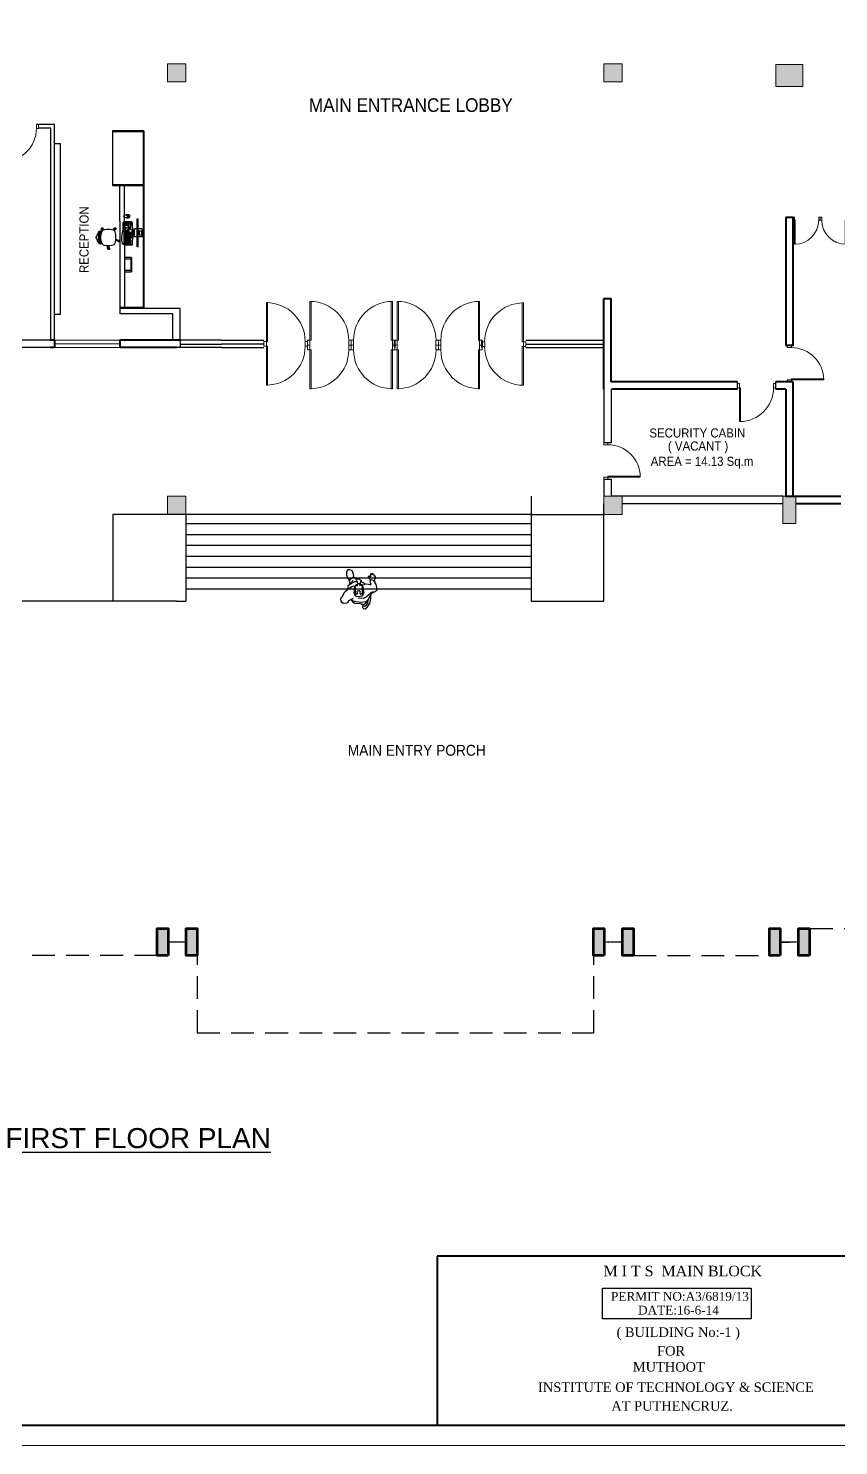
# Model space of a CAD drawing. Header units: inches. Extents: x 150067 to 167379, y -92057 to -49035.
# Drawn here: x 158885 to 161114, y -56522 to -52625 of the extents above; entities that cross this region are included whole.
import ezdxf

# ---------------------------------------------------------------- set-up
doc = ezdxf.new("R2010")
doc.units = ezdxf.units.IN
doc.header["$LTSCALE"] = 0.1
doc.header["$MEASUREMENT"] = 0
doc.linetypes.add('HIDDEN', pattern=[0.375, 0.25, -0.125])
for name, color, linetype, lineweight in [('BOR', 200, 'Continuous', 40), ('BOR1', 230, 'Continuous', 15), ('COR HA', 40, 'Continuous', 18), ('DOOR', 10, 'Continuous', 15), ('Layer4', 10, 'Continuous', 25), ('thin ha', 253, 'Continuous', 5), ('wall', 6, 'Continuous', 40), ('win', 102, 'Continuous', 20)]:
    doc.layers.add(name, color=color, linetype=linetype, lineweight=lineweight)
for name, color, linetype in [('Layer1', 7, 'Continuous'), ('SANI', 10, 'Continuous'), ('TEXT', 7, 'Continuous')]:
    doc.layers.add(name, color=color, linetype=linetype)
doc.styles.add('border', font='times.ttf')
doc.styles.add('DUTCH', font='arial.ttf')

# ---------------------------------------------------------------- blocks, each defined once
blk = doc.blocks.new('A$C764D24B9')
at = {"layer": 'DOOR'}
for points in [[(0.056, 0.111), (0.083, 0.111), (0.083, 1), (0.056, 1)], [(0, 0), (0.056, 0), (0.056, 0.111), (0, 0.111)], [(0.944, 0), (1, 0), (1, 0.111), (0.944, 0.111)]]:
    blk.add_lwpolyline(points, close=True, dxfattribs=at)
blk.add_arc((0.056, 0.111), 0.889, 0, 90, dxfattribs=at)
blk = doc.blocks.new('yttu')
at = {"layer": 'thin ha', "linetype": 'Continuous', "lineweight": 20, "ltscale": 0.1}
blk.add_hatch(color=2, dxfattribs=at).paths.add_polyline_path([(-6879.58, -1156.369), (-6878.83, -1156.369), (-6878.83, -1156.969), (-6879.58, -1156.969)])
at = {"layer": 'thin ha', "color": 2, "linetype": 'Continuous', "lineweight": 20, "ltscale": 0.1}
blk.add_lwpolyline([(-6879.58, -1156.369), (-6878.83, -1156.369), (-6878.83, -1156.969), (-6879.58, -1156.969)], close=True, dxfattribs=at)
blk = doc.blocks.new('displ15 top')
at = {"color": 0}
for points in [[(-198, -192), (-198, 192)], [(-197, 192), (-198, 192)], [(-197, -192), (-197, 192)], [(-186, -198), (-186, 198)], [(-11, 161), (-11, -161)], [(-197, -192), (-198, -192)]]:
    blk.add_lwpolyline(points, dxfattribs=at)
for points in [[(-186, -198), (-10, -198, 0.414214), (0, -188), (0, 187, 0.414214), (-10, 198), (-186, 198)], [(-182, 157, -0.414214), (-177, 162), (-15, 162, -0.414214), (-10, 157), (-10, -157, -0.414214), (-15, -162), (-177, -162, -0.414214), (-182, -157), (-182, 157)]]:
    blk.add_lwpolyline(points, format="xyb", dxfattribs=at)
for centre, start, end in [((-186, 185), 89.8939, 143.0561), ((-186, -185), 216.9439, 270.1061)]:
    blk.add_arc(centre, 12.7, start, end, dxfattribs=at)
blk = doc.blocks.new('chair 053')
at = {"color": 0, "linetype": 'Continuous'}
for p, q in [((-630, 107), (-668, 107)), ((-668, 107), (-668, 80)), ((-668, 80), (-629, 80)), ((-659, 107), (-630, 107)), ((-659, 80), (-629, 80)), ((-627, 112), (-655, 112)), ((-627, 75), (-655, 75)), ((-638, 99), (-544, 68)), ((-545, 50), (-625, 79)), ((-616, 107), (-542, 85)), ((-334, 319), (-379, 319)), ((-379, 319), (-379, 292)), ((-379, 292), (-348, 292)), ((-370, 319), (-334, 319)), ((-370, 292), (-348, 292)), ((-338, 324), (-366, 324)), ((-349, 287), (-366, 287)), ((-351, 220), (-348, 301)), ((-334, 319), (-334, 221)), ((-319, 301), (-317, 221)), ((-135, 82), (-102, 92)), ((-97, 77), (-132, 66)), ((-94, 61), (-128, 48)), ((-126, 33), (-90, 33)), ((-121, 175), (-99, 177)), ((-30, 99), (-39, 95)), ((-16, 37), (-16, -38)), ((-16, 18), (-4, 18)), ((0, 15), (0, -15)), ((-519, -230), (-556, -230)), ((-556, -230), (-556, -257)), ((-556, -257), (-523, -257)), ((-547, -230), (-519, -230)), ((-547, -257), (-523, -257)), ((-516, -225), (-543, -225)), ((-515, -262), (-543, -262)), ((-522, -235), (-494, -193)), ((-521, -259), (-478, -198)), ((-461, -203), (-499, -252)), ((-168, -252), (-205, -205)), ((-184, -232), (-200, -232)), ((-200, -232), (-200, -259)), ((-200, -259), (-163, -259)), ((-146, -259), (-191, -196)), ((-191, -232), (-184, -232)), ((-191, -259), (-163, -259)), ((-159, -263), (-186, -263)), ((-179, -185), (-145, -235)), ((-126, -33), (-90, -33)), ((-99, -177), (-121, -175)), ((-4, -18), (-16, -18))]:
    blk.add_line(p, q, dxfattribs=at)
for centre, major_axis, start_param, end_param in [((-655, 107), (-4.56, 0), -1.57072, 0.000076), ((-655, 80), (4.56, 0), 3.141516, 4.712313), ((-623, 94), (-14.9, 0), 4.166187, 7.771495), ((-627, 107), (4.56, 0), 0.317294, 1.570596), ((-627, 80), (4.56, 0), 4.712096, 5.950193), ((-6, 35), (539, 0), 2.907647, 3.205907), ((-488, 149), (43.1, 0), 2.012095, 2.907616), ((-323, -312), (533, 0), 1.391735, 1.921675), ((-366, 319), (-4.56, 0), -1.57072, 0.000076), ((-366, 292), (-4.56, 0), 0.000261, 1.571057), ((-334, 304), (14.9, 0), -0.232301, 3.373007), ((-338, 319), (4.56, 0), -0.000076, 1.57072), ((-244, 125), (-88.7, 0), 3.861031, 4.533376), ((-284, 97), (-137, 0), 3.459305, 3.824526), ((-546, -18), (423, 0), 0.041738, 0.382495), ((-119, 164), (-11, 0), -1.431535, 0.340012), ((-424, 0), (-335, 0), 2.642327, 3.64029), ((-381, 0), (314, 0), -0.591435, 0.591802), ((-99, 162), (14.9, 0), 0.429929, 1.563852), ((-230, 25), (-204, 0), 3.261307, 3.922347), ((-44, 94), (14.9, 0), -0.921939, 1.632961), ((-21, 50), (-6.73, 0), 0.11972, 1.210062), ((-22, 38), (-5.96, 0), 3.071831, 4.992386), ((-4, 14), (-2.58, 2.58), 3.982648, 5.498366), ((-6, -35), (-539, 0), -0.064314, 0.233946), ((-543, -230), (-4.56, 0), -1.57072, 0.000076), ((-543, -257), (-4.56, 0), 0.000261, 1.571057), ((-488, -150), (43.1, 0), 3.375483, 4.271005), ((-513, -247), (-14.9, 0), -0.86079, 2.744518), ((-515, -257), (3.23, 3.23), 3.926991, 4.320608), ((-323, 312), (-533, 0), 1.219912, 1.749853), ((-244, -125), (88.7, 0), -1.391741, -0.719396), ((-186, -232), (3.23, 3.23), 1.152353, 2.356194), ((-186, -259), (-4.56, 0), 0.000261, 1.571057), ((-284, -98), (137, 0), -0.682976, -0.317754), ((-155, -246), (-14.9, 0), 0.39635, 4.001658), ((-159, -259), (3.23, 3.23), 3.926991, 4.934984), ((-546, 18), (423, 0), -0.382514, -0.041756), ((-119, -164), (11, 0), 2.827518, 4.573088), ((-99, -162), (-14.9, 0), 1.57773, 2.711651), ((-230, -25), (204, 0), -0.780776, -0.119735), ((-21, -50), (6.73, 0), 1.931531, 3.021873), ((-22, -38), (5.96, 0), 4.432398, 6.352953), ((-4, -15), (-3.63, 0), 1.576266, 3.141861)]:
    blk.add_ellipse(centre, major_axis=major_axis, ratio=1, start_param=start_param, end_param=end_param, dxfattribs=at)
blk = doc.blocks.new('Dell S2340T 23-Inch 10-point Multi-Touch Monitor')
at = {"color": 0}
for p, q in [((-269, -94), (-264, -89)), ((-264, -89), (264, -89)), ((-77, -17), (-77, -89)), ((-77, -109), (-77, -143)), ((-40, -70), (-36, -14)), ((-29, -14), (-29, -17)), ((-29, -14), (-29, -17)), ((-25, -60), (-25, -82)), ((-25, -60), (-24, -60)), ((-24, -60), (-24, -89)), ((-24, -63), (24, -63)), ((24, -60), (24, -89)), ((24, -60), (25, -60)), ((25, -60), (25, -82)), ((29, -14), (29, -17)), ((29, -14), (29, -17)), ((40, -70), (36, -14)), ((77, -17), (77, -89)), ((77, -109), (77, -143)), ((269, -94), (264, -89))]:
    blk.add_line(p, q, dxfattribs=at)
for points in [[(-60, 0), (60, 0)], [(-269, -109), (269, -109), (269, -94), (-269, -94), (-269, -109)], [(-60, -160), (60, -160)], [(-36, -14), (36, -14)], [(-29, -17), (29, -17)], [(-29, -17), (29, -17)]]:
    blk.add_lwpolyline(points, dxfattribs=at)
for points in [[(-40, -70, 0.263666), (-37, -80), (-34, -82), (-25, -82)], [(40, -70, -0.263666), (37, -80), (34, -82), (25, -82)]]:
    blk.add_lwpolyline(points, format="xyb", dxfattribs=at)
for centre, radius in [((-61, -4), 1.73), ((-46, -4), 1.73), ((-36, -102), 1.14), ((-32, -4), 1.73), ((-18, -4), 1.73), ((-3, -4), 1.73), ((11, -4), 1.73), ((25, -4), 1.73), ((36, -102), 1.14), ((39, -4), 1.73)]:
    blk.add_circle(centre, radius, dxfattribs=at)
for centre, start, end in [((-60, -17), 90, 180), ((60, -17), 0, 90), ((-60, -143), 180, 270), ((60, -143), 270, 0)]:
    blk.add_arc(centre, 17.2, start, end, dxfattribs=at)
blk = doc.blocks.new('keyboard_top')
at = {"color": 0}
for points in [[(233, -76), (233, -26, 0.165941), (205, -17, -0.04592), (141, -12, 0.046884), (0, 0, 0.043941), (-135, -14, -0.081459), (-182, -12, 0.073722), (-206, -13, 0.278236), (-218, -23), (-217, -154, 0.414214), (-202, -168), (218, -167, 0.414214), (233, -152)], [(218, -167), (-202, -168, -0.198912), (-213, -164, 0.237087), (-181, -196, 0.110077), (-61, -209, 0.017919), (47, -193, -0.053396), (161, -185, 0.017301), (204, -185, 0.36209), (228, -163, -0.184401), (218, -167)]]:
    blk.add_lwpolyline(points, format="xyb", close=True, dxfattribs=at)
at = {"color": 0, "lineweight": 0}
for points in [[(-201, -38), (-189, -38)], [(-201, -38), (-201, -51)], [(-201, -51), (-189, -51)], [(-200, -70), (-188, -70)], [(-200, -70), (-200, -83)], [(-200, -83), (-188, -83)], [(-200, -87), (-188, -86)], [(-200, -87), (-200, -100)], [(-200, -100), (-188, -99)], [(-200, -104), (-188, -104)], [(-200, -104), (-200, -117)], [(-200, -117), (-188, -117)], [(-200, -122), (-173, -122)], [(-200, -122), (-200, -135)], [(-200, -135), (-173, -135)], [(-200, -139), (-173, -139)], [(-200, -139), (-200, -152)], [(-200, -152), (-173, -152)], [(-189, -38), (-189, -51)], [(-188, -70), (-188, -83)], [(-188, -86), (-188, -99)], [(-188, -104), (-188, -117)], [(-185, -70), (-185, -83)], [(-185, -70), (-173, -70)], [(-185, -83), (-173, -83)], [(-185, -86), (-185, -99)], [(-185, -86), (-173, -86)], [(-185, -99), (-173, -99)], [(-185, -104), (-173, -104)], [(-185, -104), (-185, -117)], [(-185, -117), (-173, -117)], [(-173, -70), (-173, -83)], [(-173, -86), (-173, -99)], [(-173, -104), (-173, -117)], [(-173, -122), (-173, -135)], [(-173, -139), (-173, -152)], [(-171, -38), (-171, -51)], [(-171, -38), (-159, -38)], [(-171, -51), (-159, -51)], [(-170, -70), (-170, -83)], [(-170, -70), (-158, -70)], [(-170, -83), (-158, -83)], [(-170, -86), (-170, -99)], [(-170, -86), (-158, -86)], [(-170, -99), (-158, -99)], [(-170, -104), (-158, -104)], [(-170, -104), (-170, -117)], [(-170, -117), (-158, -117)], [(-170, -122), (-170, -135)], [(-170, -122), (-158, -122)], [(-170, -135), (-158, -135)], [(-170, -139), (-158, -139)], [(-170, -139), (-170, -152)], [(-170, -152), (-158, -152)], [(-159, -38), (-159, -51)], [(-158, -70), (-158, -83)], [(-158, -86), (-158, -99)], [(-158, -104), (-158, -117)], [(-158, -122), (-158, -135)], [(-158, -139), (-158, -152)], [(-156, -38), (-156, -51)], [(-156, -38), (-144, -38)], [(-156, -51), (-144, -51)], [(-156, -70), (-144, -70)], [(-156, -70), (-156, -83)], [(-156, -83), (-144, -83)], [(-156, -86), (-144, -86)], [(-156, -86), (-156, -99)], [(-156, -99), (-144, -99)], [(-156, -104), (-144, -104)], [(-156, -104), (-156, -117)], [(-156, -117), (-144, -117)], [(-156, -122), (-144, -122)], [(-156, -122), (-156, -135)], [(-156, -135), (-144, -135)], [(-156, -139), (-156, -152)], [(-156, -139), (-129, -139)], [(-156, -152), (-129, -152)], [(-144, -38), (-144, -51)], [(-144, -70), (-144, -83)], [(-144, -86), (-144, -99)], [(-144, -104), (-144, -117)], [(-144, -122), (-144, -135)], [(-142, -38), (-130, -38)], [(-142, -38), (-142, -51)], [(-142, -51), (-130, -51)], [(-141, -70), (-141, -83)], [(-141, -70), (-129, -70)], [(-141, -83), (-129, -83)], [(-141, -86), (-141, -99)], [(-141, -86), (-129, -86)], [(-141, -99), (-129, -99)], [(-141, -104), (-129, -104)], [(-141, -104), (-141, -117)], [(-141, -117), (-129, -117)], [(-141, -122), (-129, -122)], [(-141, -122), (-141, -135)], [(-141, -135), (-129, -135)], [(-130, -38), (-130, -51)], [(-129, -70), (-129, -83)], [(-129, -86), (-129, -99)], [(-129, -104), (-129, -117)], [(-129, -122), (-129, -135)], [(-129, -139), (-129, -152)], [(-127, -38), (-127, -51)], [(-127, -38), (-115, -38)], [(-127, -51), (-115, -51)], [(-126, -70), (-126, -83)], [(-126, -70), (-114, -70)], [(-126, -83), (-114, -83)], [(-126, -86), (-126, -99)], [(-126, -86), (-114, -86)], [(-126, -99), (-114, -99)], [(-126, -104), (-114, -104)], [(-126, -104), (-126, -117)], [(-126, -117), (-114, -117)], [(-126, -122), (-126, -135)], [(-126, -122), (-114, -122)], [(-126, -135), (-114, -135)], [(-126, -139), (-11, -138)], [(-126, -139), (-126, -152)], [(-126, -152), (-11, -151)], [(-115, -38), (-115, -51)], [(-114, -70), (-114, -83)], [(-114, -86), (-114, -99)], [(-114, -104), (-114, -117)], [(-114, -122), (-114, -135)], [(-112, -70), (-100, -70)], [(-112, -70), (-112, -83)], [(-112, -83), (-100, -83)], [(-112, -86), (-100, -86)], [(-112, -86), (-112, -99)], [(-112, -99), (-100, -99)], [(-112, -104), (-100, -104)], [(-112, -104), (-112, -117)], [(-112, -117), (-100, -117)], [(-112, -122), (-100, -122)], [(-112, -122), (-112, -135)], [(-112, -135), (-100, -135)], [(-101, -38), (-101, -51)], [(-101, -38), (-89, -38)], [(-101, -51), (-89, -51)], [(-100, -70), (-100, -83)], [(-100, -86), (-100, -99)], [(-100, -104), (-100, -117)], [(-100, -122), (-100, -135)], [(-97, -70), (-97, -83)], [(-97, -70), (-85, -70)], [(-97, -83), (-85, -83)], [(-97, -86), (-97, -99)], [(-97, -86), (-85, -86)], [(-97, -99), (-85, -99)], [(-97, -104), (-85, -103)], [(-97, -104), (-97, -117)], [(-97, -117), (-85, -116)], [(-97, -122), (-85, -121)], [(-97, -122), (-96, -135)], [(-96, -135), (-84, -134)], [(-89, -38), (-89, -51)], [(-86, -38), (-86, -51)], [(-86, -38), (-74, -38)], [(-86, -51), (-74, -51)], [(-85, -70), (-85, -83)], [(-85, -86), (-85, -99)], [(-85, -103), (-85, -116)], [(-85, -121), (-84, -134)], [(-82, -70), (-70, -69)], [(-82, -70), (-82, -83)], [(-82, -83), (-70, -82)], [(-82, -86), (-82, -99)], [(-82, -86), (-70, -86)], [(-82, -99), (-70, -99)], [(-82, -103), (-70, -103)], [(-82, -103), (-81, -116)], [(-81, -116), (-69, -116)], [(-81, -121), (-81, -134)], [(-81, -121), (-69, -121)], [(-81, -134), (-69, -134)], [(-74, -38), (-74, -51)], [(-72, -38), (-60, -38)], [(-72, -38), (-72, -51)], [(-72, -51), (-60, -51)], [(-70, -69), (-70, -82)], [(-70, -86), (-70, -99)], [(-70, -103), (-69, -116)], [(-69, -121), (-69, -134)], [(-68, -69), (-56, -69)], [(-68, -69), (-67, -82)], [(-67, -82), (-55, -82)], [(-67, -86), (-55, -86)], [(-67, -86), (-67, -99)], [(-67, -99), (-55, -99)], [(-67, -103), (-55, -103)], [(-67, -103), (-67, -116)], [(-67, -116), (-55, -116)], [(-67, -121), (-55, -121)], [(-67, -121), (-67, -134)], [(-67, -134), (-55, -134)], [(-60, -38), (-60, -51)], [(-57, -38), (-57, -51)], [(-57, -38), (-45, -38)], [(-57, -51), (-45, -51)], [(-56, -69), (-55, -82)], [(-55, -86), (-55, -99)], [(-55, -103), (-55, -116)], [(-55, -121), (-55, -134)], [(-52, -69), (-52, -82)], [(-52, -69), (-40, -69)], [(-52, -82), (-40, -82)], [(-52, -86), (-52, -99)], [(-52, -86), (-40, -86)], [(-52, -99), (-40, -99)], [(-52, -103), (-40, -103)], [(-52, -103), (-52, -116)], [(-52, -116), (-40, -116)], [(-52, -121), (-40, -121)], [(-52, -121), (-52, -134)], [(-52, -134), (-40, -134)], [(-45, -38), (-45, -51)], [(-40, -69), (-40, -82)], [(-40, -86), (-40, -99)], [(-40, -103), (-40, -116)], [(-40, -121), (-40, -134)], [(-37, -69), (-37, -82)], [(-37, -69), (-25, -69)], [(-37, -82), (-25, -82)], [(-37, -86), (-37, -99)], [(-37, -86), (-25, -86)], [(-37, -99), (-25, -99)], [(-37, -103), (-25, -103)], [(-37, -103), (-37, -116)], [(-37, -116), (-25, -116)], [(-37, -121), (-37, -134)], [(-37, -121), (-25, -121)], [(-37, -134), (-25, -134)], [(-28, -19), (1, -18)], [(-28, -38), (-16, -37)], [(-28, -38), (-28, -51)], [(-28, -51), (-16, -50)], [(-26, -16), (1, -16)], [(-25, -69), (-25, -82)], [(-25, -86), (-25, -99)], [(-25, -103), (-25, -116)], [(-25, -121), (-25, -134)], [(-23, -69), (-11, -69)], [(-23, -69), (-23, -82)], [(-23, -82), (-11, -82)], [(-23, -86), (-11, -86)], [(-23, -86), (-23, -99)], [(-23, -99), (-11, -99)], [(-23, -103), (-11, -103)], [(-23, -103), (-23, -116)], [(-23, -116), (-11, -116)], [(-23, -121), (-11, -121)], [(-23, -121), (-23, -134)], [(-23, -134), (-11, -134)], [(-16, -37), (-16, -50)], [(-13, -37), (-13, -50)], [(-13, -37), (-1, -37)], [(-13, -50), (-1, -50)], [(-11, -69), (-11, -82)], [(-11, -86), (-11, -99)], [(-11, -103), (-11, -116)], [(-11, -121), (-11, -134)], [(-11, -138), (-11, -151)], [(-8, -69), (-8, -82)], [(-8, -69), (4, -69)], [(-8, -82), (4, -82)], [(-8, -86), (-8, -99)], [(-8, -86), (4, -86)], [(-8, -99), (4, -99)], [(-8, -103), (4, -103)], [(-8, -103), (-8, -116)], [(-8, -116), (4, -116)], [(-8, -121), (4, -121)], [(-8, -121), (-8, -134)], [(-8, -134), (4, -134)], [(-7, -138), (20, -138)], [(-7, -138), (-7, -151)], [(-7, -151), (20, -151)], [(-1, -37), (-1, -50)], [(1, -7), (1, -16)], [(1, -18), (1, -25)], [(2, -37), (14, -37)], [(2, -37), (2, -50)], [(2, -50), (14, -50)], [(4, -7), (5, -16)], [(4, -69), (4, -82)], [(4, -86), (4, -99)], [(4, -103), (4, -116)], [(4, -121), (4, -134)], [(5, -16), (30, -16)], [(5, -18), (5, -25)], [(5, -18), (30, -18)], [(7, -69), (7, -82)], [(7, -69), (19, -69)], [(7, -82), (19, -82)], [(7, -86), (7, -99)], [(7, -86), (19, -86)], [(7, -99), (19, -99)], [(7, -103), (19, -103)], [(7, -103), (8, -116)], [(8, -116), (20, -116)], [(8, -121), (8, -134)], [(8, -121), (20, -121)], [(8, -134), (20, -134)], [(14, -37), (14, -50)], [(17, -37), (17, -50)], [(17, -37), (29, -37)], [(17, -50), (29, -50)], [(19, -69), (19, -82)], [(19, -86), (19, -99)], [(19, -103), (20, -116)], [(20, -121), (20, -134)], [(20, -138), (20, -151)], [(23, -69), (35, -69)], [(23, -69), (23, -82)], [(23, -82), (35, -82)], [(23, -86), (35, -86)], [(23, -86), (23, -99)], [(23, -99), (35, -99)], [(23, -103), (35, -103)], [(23, -103), (23, -116)], [(23, -116), (35, -116)], [(23, -121), (65, -121)], [(23, -121), (23, -134)], [(23, -134), (65, -134)], [(23, -138), (35, -138)], [(23, -138), (23, -151)], [(23, -151), (35, -151)], [(29, -37), (29, -50)], [(35, -69), (35, -82)], [(35, -86), (35, -99)], [(35, -103), (35, -116)], [(35, -138), (35, -151)], [(38, -69), (38, -82)], [(38, -69), (65, -69)], [(38, -82), (65, -82)], [(38, -86), (38, -99)], [(38, -86), (50, -86)], [(38, -99), (50, -99)], [(38, -103), (65, -103)], [(38, -103), (38, -116)], [(38, -116), (65, -116)], [(38, -138), (65, -138)], [(38, -138), (38, -151)], [(38, -151), (65, -151)], [(50, -86), (50, -99)], [(53, -86), (53, -99)], [(53, -86), (65, -86)], [(53, -99), (65, -99)], [(65, -69), (65, -82)], [(65, -86), (65, -99)], [(65, -103), (65, -116)], [(65, -121), (65, -134)], [(65, -138), (65, -151)], [(82, -37), (82, -50)], [(82, -37), (94, -37)], [(82, -50), (94, -50)], [(83, -69), (83, -82)], [(83, -69), (95, -69)], [(83, -82), (95, -82)], [(83, -85), (83, -98)], [(83, -85), (95, -85)], [(83, -98), (95, -98)], [(89, -138), (101, -138)], [(89, -138), (89, -151)], [(89, -151), (101, -151)], [(94, -37), (94, -50)], [(95, -69), (95, -82)], [(95, -85), (95, -98)], [(97, -37), (97, -50)], [(97, -37), (109, -37)], [(97, -50), (109, -50)], [(98, -69), (98, -82)], [(98, -69), (110, -69)], [(98, -82), (110, -82)], [(98, -85), (98, -98)], [(98, -85), (110, -85)], [(98, -98), (110, -98)], [(101, -138), (101, -151)], [(104, -121), (104, -134)], [(104, -121), (116, -121)], [(104, -134), (116, -134)], [(104, -138), (116, -138)], [(104, -138), (104, -151)], [(104, -151), (116, -151)], [(109, -37), (109, -50)], [(110, -69), (110, -82)], [(110, -85), (110, -98)], [(111, -37), (123, -37)], [(111, -37), (111, -50)], [(111, -50), (123, -50)], [(112, -69), (124, -69)], [(112, -69), (112, -82)], [(112, -82), (124, -82)], [(112, -85), (124, -85)], [(112, -85), (112, -98)], [(112, -98), (124, -98)], [(116, -121), (116, -134)], [(116, -138), (116, -151)], [(119, -138), (131, -138)], [(119, -138), (119, -151)], [(119, -151), (131, -151)], [(123, -37), (123, -50)], [(124, -69), (124, -82)], [(124, -85), (124, -98)], [(126, -37), (126, -50)], [(126, -37), (138, -37)], [(126, -50), (138, -50)], [(127, -69), (127, -82)], [(127, -69), (139, -69)], [(127, -82), (139, -82)], [(127, -85), (128, -98)], [(127, -85), (139, -85)], [(128, -98), (140, -98)], [(131, -138), (131, -151)], [(138, -37), (138, -50)], [(139, -69), (139, -82)], [(139, -85), (140, -98)], [(156, -35), (156, -48)], [(156, -35), (168, -35)], [(156, -48), (168, -48)], [(157, -69), (157, -82)], [(157, -69), (169, -69)], [(157, -82), (169, -82)], [(157, -85), (157, -98)], [(157, -85), (169, -85)], [(157, -98), (169, -98)], [(157, -103), (169, -103)], [(157, -103), (157, -116)], [(157, -116), (169, -116)], [(157, -121), (157, -134)], [(157, -121), (169, -121)], [(157, -134), (169, -134)], [(157, -138), (169, -138)], [(157, -138), (157, -151)], [(157, -151), (169, -151)], [(168, -35), (168, -48)], [(169, -69), (169, -82)], [(169, -85), (169, -98)], [(169, -103), (169, -116)], [(169, -121), (169, -134)], [(169, -138), (169, -151)], [(172, -69), (184, -69)], [(172, -69), (172, -82)], [(172, -82), (184, -82)], [(172, -85), (184, -85)], [(172, -85), (172, -98)], [(172, -98), (184, -98)], [(172, -103), (184, -102)], [(172, -103), (172, -116)], [(172, -116), (184, -115)], [(172, -121), (184, -120)], [(172, -121), (172, -134)], [(172, -134), (184, -133)], [(172, -138), (184, -138)], [(172, -138), (172, -151)], [(172, -151), (184, -151)], [(176, -34), (176, -47)], [(176, -34), (188, -34)], [(176, -47), (188, -47)], [(184, -69), (184, -82)], [(184, -85), (184, -98)], [(184, -102), (184, -115)], [(184, -120), (184, -133)], [(184, -138), (184, -151)], [(187, -69), (199, -68)], [(187, -69), (187, -82)], [(187, -82), (199, -81)], [(187, -85), (187, -98)], [(187, -85), (199, -85)], [(187, -98), (199, -98)], [(187, -102), (199, -102)], [(187, -102), (187, -115)], [(187, -115), (199, -115)], [(187, -120), (199, -120)], [(187, -120), (187, -133)], [(187, -133), (199, -133)], [(187, -138), (199, -138)], [(187, -138), (187, -151)], [(187, -151), (199, -151)], [(188, -34), (188, -47)], [(197, -34), (197, -47)], [(197, -34), (209, -34)], [(197, -47), (209, -47)], [(199, -68), (199, -81)], [(199, -85), (199, -98)], [(199, -102), (199, -115)], [(199, -120), (199, -133)], [(199, -138), (199, -151)], [(202, -68), (202, -81)], [(202, -68), (214, -68)], [(202, -81), (214, -81)], [(202, -85), (202, -98)], [(202, -85), (214, -85)], [(202, -98), (214, -98)], [(202, -102), (214, -102)], [(202, -102), (202, -115)], [(202, -115), (214, -115)], [(202, -120), (202, -133)], [(202, -120), (214, -120)], [(202, -133), (214, -133)], [(202, -138), (214, -138)], [(202, -138), (202, -151)], [(202, -151), (214, -151)], [(209, -34), (209, -47)], [(214, -68), (214, -81)], [(214, -85), (214, -98)], [(214, -102), (214, -115)], [(214, -120), (214, -133)], [(214, -138), (214, -151)]]:
    blk.add_lwpolyline(points, dxfattribs=at)
for points in [[(1, -25, -0.037715), (-22, -24, -0.328345), (-28, -19)], [(-26, -16, -0.157731), (-22, -12, -0.08747), (1, -7, -0.08747)], [(4, -7, -0.086643), (27, -12, -0.237073), (30, -16)], [(30, -18, -0.11266), (29, -21, -0.188542), (24, -24, -0.031584), (5, -25, -0.031584)]]:
    blk.add_lwpolyline(points, format="xyb", dxfattribs=at)
for centre in [(-74, -18), (-64, -18), (-55, -18), (-46, -18), (-36, -18), (38, -18), (48, -18), (57, -18), (67, -18), (76, -18)]:
    blk.add_circle(centre, 3.55, dxfattribs=at)
blk = doc.blocks.new('R93')
at = {"color": 0, "linetype": 'ByBlock'}
for p, q in [((-386, 935), (-340, 986)), ((-383, 843), (-386, 935)), ((-359, 800), (-383, 843)), ((-313, 782), (-359, 800)), ((-340, 986), (-246, 996)), ((-252, 654), (-313, 782)), ((-246, 996), (-209, 962)), ((-209, 962), (-72, 889)), ((-72, 889), (-8, 810)), ((-8, 810), (75, 691)), ((-2, 797), (102, 791)), ((102, 791), (166, 709)), ((242, 749), (307, 807)), ((307, 807), (392, 831)), ((392, 831), (496, 828)), ((496, 828), (554, 776)), ((-499, 404), (-530, 374)), ((-438, 395), (-499, 404)), ((-414, 410), (-450, 377)), ((-389, 465), (-417, 371)), ((-365, 660), (-389, 602)), ((-389, 602), (-380, 529)), ((-380, 529), (-389, 465)), ((-304, 703), (-365, 660)), ((-362, 425), (-343, 581)), ((-343, 307), (-362, 425)), ((-343, 581), (-316, 675)), ((-316, 675), (-292, 709)), ((-249, 377), (-246, 523)), ((-187, 571), (-195, 493)), ((-195, 493), (-182, 416)), ((-161, 612), (-187, 571)), ((-182, 416), (-152, 383)), ((-128, 623), (-161, 612)), ((-151, 571), (-119, 582)), ((-117, 559), (-151, 571)), ((-148, 432), (-109, 444)), ((-129, 422), (-148, 432)), ((-142, 455), (-92, 468)), ((-109, 444), (-142, 455)), ((-133, 592), (-122, 599)), ((-119, 582), (-133, 592)), ((-133, 546), (-117, 559)), ((-104, 550), (-133, 546)), ((-115, 413), (-129, 422)), ((-93, 621), (-128, 623)), ((-122, 599), (-93, 594)), ((-76, 407), (-115, 413)), ((-61, 556), (-104, 550)), ((-93, 639), (-103, 631)), ((-103, 631), (-93, 621)), ((-53, 629), (-93, 639)), ((-93, 594), (-62, 593)), ((-92, 468), (-63, 463)), ((-34, 405), (-76, 407)), ((-63, 463), (-41, 472)), ((-62, 593), (-33, 595)), ((-46, 548), (-61, 556)), ((-29, 631), (-53, 629)), ((-49, 512), (-41, 533)), ((-37, 489), (-49, 512)), ((-41, 533), (-46, 548)), ((-41, 472), (-37, 489)), ((-4, 408), (-34, 405)), ((-33, 595), (4, 595)), ((18, 625), (-29, 631)), ((20, 413), (-4, 408)), ((4, 595), (21, 589)), ((41, 621), (18, 625)), ((41, 415), (20, 413)), ((21, 589), (41, 591)), ((51, 616), (28, 619)), ((71, 618), (41, 621)), ((41, 591), (57, 599)), ((53, 409), (41, 415)), ((61, 607), (51, 616)), ((51, 389), (59, 400)), ((59, 400), (53, 409)), ((57, 599), (61, 607)), ((112, 596), (71, 618)), ((74, 381), (109, 391)), ((75, 691), (93, 633)), ((83, 598), (98, 580)), ((93, 409), (83, 404)), ((103, 436), (93, 409)), ((98, 580), (107, 560)), ((107, 560), (103, 543)), ((103, 543), (111, 528)), ((113, 455), (103, 436)), ((112, 482), (107, 471)), ((107, 471), (113, 455)), ((109, 391), (121, 410)), ((121, 570), (112, 596)), ((127, 552), (121, 570)), ((121, 410), (128, 440)), ((126, 465), (136, 470)), ((128, 440), (126, 465)), ((127, 540), (127, 552)), ((134, 537), (127, 540)), ((133, 767), (175, 743)), ((133, 462), (218, 450)), ((145, 529), (134, 537)), ((136, 470), (149, 477)), ((155, 518), (145, 529)), ((149, 477), (156, 486)), ((175, 541), (154, 532)), ((156, 503), (155, 518)), ((156, 486), (156, 503)), ((166, 749), (233, 755)), ((166, 709), (215, 614)), ((175, 743), (246, 660)), ((267, 575), (175, 541)), ((206, 438), (188, 386)), ((215, 614), (215, 566)), ((218, 450), (236, 422)), ((233, 755), (300, 715)), ((236, 422), (285, 499)), ((285, 499), (267, 575)), ((331, 608), (276, 572)), ((300, 715), (337, 663)), ((337, 663), (331, 608)), ((429, 657), (343, 645)), ((523, 694), (429, 657)), ((554, 776), (523, 694)), ((-530, 374), (-536, 325)), ((-536, 325), (-478, 264)), ((-478, 264), (-386, 203)), ((-450, 377), (-450, 310)), ((-450, 310), (-392, 249)), ((-417, 371), (-392, 322)), ((-392, 322), (-325, 261)), ((-392, 249), (-298, 242)), ((-386, 203), (-252, 172)), ((-276, 246), (-343, 307)), ((-325, 261), (-246, 227)), ((-179, 191), (-276, 246)), ((-252, 172), (-166, 175)), ((-212, 303), (-249, 377)), ((-151, 230), (-212, 303)), ((-115, 154), (-179, 191)), ((-152, 383), (-93, 375)), ((-84, 163), (-151, 230)), ((-90, 102), (-115, 154)), ((-93, 375), (-103, 366)), ((-103, 366), (-97, 358)), ((-97, 358), (-35, 371)), ((-57, 41), (-90, 102)), ((-72, 102), (-84, 163)), ((-20, 8), (-57, 41)), ((-35, 371), (32, 373)), ((62, 11), (-20, 8)), ((32, 373), (74, 381)), ((35, 379), (51, 389)), ((130, 35), (62, 11)), ((133, 194), (130, 166)), ((130, 166), (178, 178)), ((181, 57), (130, 35)), ((142, 239), (133, 194)), ((136, 371), (148, 300)), ((148, 300), (142, 239)), ((188, 386), (151, 331)), ((178, 178), (242, 185)), ((221, 57), (181, 57)), ((246, 99), (221, 57)), ((298, 61), (232, 82)), ((242, 185), (273, 163)), ((273, 163), (246, 99)), ((253, 182), (278, 209)), ((278, 209), (299, 217)), ((365, 53), (298, 61)), ((299, 217), (328, 223)), ((328, 223), (353, 233)), ((349, 199), (333, 188)), ((333, 188), (334, 177)), ((334, 177), (367, 175)), ((370, 214), (349, 199)), ((353, 233), (368, 229)), ((407, 88), (364, 79)), ((364, 79), (377, 68)), ((377, 59), (365, 53)), ((367, 175), (428, 167)), ((368, 229), (370, 214)), ((377, 68), (377, 59)), ((436, 147), (402, 138)), ((402, 138), (435, 133)), ((413, 94), (407, 88)), ((434, 115), (408, 107)), ((408, 107), (413, 94)), ((428, 167), (440, 157)), ((440, 121), (434, 115)), ((435, 133), (440, 121)), ((440, 157), (436, 147))]:
    blk.add_line(p, q, dxfattribs=at)

msp = doc.modelspace()

# ---------------------------------------------------------------- hatches: boundary and pattern name
at = {"layer": 'thin ha', "linetype": 'Continuous', "lineweight": 20, "ltscale": 0.1}
for points in [[(159267.97, -52721.89), (159317.97, -52721.89), (159317.97, -52771.89), (159267.97, -52771.89)], [(160467.97, -52721.89), (160517.97, -52721.89), (160517.97, -52771.89), (160467.97, -52771.89)], [(159267.97, -53911.39), (159317.97, -53911.39), (159317.97, -53961.39), (159267.97, -53961.39)], [(160467.97, -53911.39), (160517.97, -53911.39), (160517.97, -53961.39), (160467.97, -53961.39)], [(160960.48, -53911.39), (160995.48, -53911.39), (160995.48, -53986.39), (160960.48, -53986.39)]]:
    msp.add_hatch(color=2, dxfattribs=at).paths.add_polyline_path(points)
at = {"layer": 'thin ha', "linetype": 'Continuous', "lineweight": 60, "ltscale": 0.1}
for points in [[(159269.31, -55174.39), (159239.31, -55174.39), (159239.31, -55099.39), (159269.31, -55099.39)], [(159349.31, -55174.39), (159319.31, -55174.39), (159319.31, -55099.39), (159349.31, -55099.39)], [(160469.07, -55174.39), (160439.07, -55174.39), (160439.07, -55099.39), (160469.07, -55099.39)], [(160549.07, -55174.39), (160519.07, -55174.39), (160519.07, -55099.39), (160549.07, -55099.39)], [(160952.98, -55174.39), (160922.98, -55174.39), (160922.98, -55099.39), (160952.98, -55099.39)], [(161032.98, -55174.39), (161002.98, -55174.39), (161002.98, -55099.39), (161032.98, -55099.39)]]:
    msp.add_hatch(color=1, dxfattribs=at).paths.add_polyline_path(points)

# ---------------------------------------------------------------- linework, layer by layer
at = {"color": 0, "linetype": 'ByBlock'}
for p, q in [((159136.73, -52906.38, 23680.86), (159116.73, -52906.38, 23680.86)), ((159116.73, -52906.38, 23680.86), (159116.73, -53056.38, 23680.86)), ((159200.63, -52908.98, 23680.86), (159200.63, -53157.18, 23680.86)), ((159202.43, -53155.38, 23680.86), (159202.43, -52907.18, 23680.86)), ((158957.38, -52941.44, 23680.86), (158972.38, -52941.44, 23680.86)), ((158972.38, -52941.44, 23680.86), (158972.38, -53411.17, 23680.86)), ((159202.43, -53055.38, 23680.86), (159116.73, -53055.38, 23680.86)), ((159116.73, -53056.38, 23680.86), (159203.23, -53056.38, 23680.86)), ((159136.73, -53154.58, 23680.86), (159136.73, -53056.38, 23680.86)), ((159149.23, -53187.58, 23680.86), (159149.23, -53056.38, 23680.86)), ((158972.38, -53411.17, 23680.86), (158956.76, -53411.17, 23680.86)), ((159200.63, -53391.98, 23680.86), (159203.23, -53394.58, 23680.86))]:
    msp.add_line(p, q, dxfattribs=at)
at = {"color": 3, "linetype": 'Continuous', "ltscale": 0.1}
for p, q in [((159302.97, -53502.32, 23680.86), (159292.97, -53502.32, 23680.86)), ((159302.97, -53482.32, 23680.86), (159302.97, -53502.32, 23680.86))]:
    msp.add_line(p, q, dxfattribs=at)
at = {"color": 0, "linetype": 'ByBlock', "elevation": 23680.86}
for points in [[(159202.43, -52907.18), (159116.73, -52907.18)], [(159200.63, -52908.98), (159116.73, -52908.98)], [(159203.23, -52906.38), (159136.73, -52906.38)], [(159203.23, -52906.38), (159203.23, -53394.58)], [(159136.73, -53154.58), (159136.73, -53394.58)], [(159202.43, -53155.38), (159202.43, -53393.78)], [(159149.23, -53187.58), (159149.23, -53391.98)], [(159200.63, -53157.18), (159200.63, -53391.98)], [(159200.63, -53391.98), (159136.73, -53391.98)], [(159202.43, -53393.78), (159136.73, -53393.78)], [(159203.23, -53394.58), (159136.73, -53394.58)]]:
    msp.add_lwpolyline(points, dxfattribs=at)
at = {"elevation": 23680.86}
for points in [[(159164.03, -53141.04, -0.2410041), (159162.69, -53144.81, -0.2170033), (159150.95, -53145.09, -0.7525275), (159150.62, -53138.25, -0.1153991), (159158.59, -53136.57, -0.099122), (159162.33, -53137.41, -0.2404832), (159164.03, -53141.04)], [(159163.82, -53139.54, 0.0717538), (159160.67, -53139.03, 0.0431691), (159158.61, -53139.16, -0.2693094), (159154.5, -53137.55, -0.3661703), (159154.7, -53136.91, -0.1603249), (159162.33, -53137.41, -0.1500963), (159163.82, -53139.53)], [(159163.96, -53142.56, -0.0550193), (159161.44, -53143.28, -0.0506015), (159159.02, -53143.43, 0.0846865), (159157.46, -53143.56, 0.1758987), (159154.95, -53145.28, 0.5693071), (159155.29, -53146.07, 0.0644282), (159158.65, -53146.06, 0.081238), (159162.69, -53144.81, 0.1504555), (159163.96, -53142.56)], [(159163.86, -53139.76, 0.1411075), (159158.94, -53139.48, -0.2113787), (159157.43, -53139.18, -0.4127016), (159157.46, -53143.56, -0.176997), (159159.12, -53143.18, 0.1410945), (159163.99, -53142.43, 0.080592), (159164.03, -53141.04, 0.0752053), (159163.89, -53139.76)], [(159160.51, -53141.73), (159162.49, -53141.61, 0.837339), (159162.33, -53140.89), (159160.04, -53141, 1), (159160.08, -53141.75)]]:
    msp.add_lwpolyline(points, format="xyb", close=True, dxfattribs=at)
at = {"layer": 'BOR', "linetype": 'Continuous'}
for p, q in [((165657.71, -56000.32, 23680.86), (160009.5, -56000.32, 23680.86)), ((160009.5, -56000.32, 23680.86), (160009.5, -56465.21, 23680.86))]:
    msp.add_line(p, q, dxfattribs=at)
at = {"layer": 'BOR', "elevation": 23680.86}
msp.add_lwpolyline([(166712.41, -49087.81), (151489.98, -49087.81), (151489.98, -56465.21), (166712.41, -56465.21)], close=True, dxfattribs=at)
at = {"layer": 'BOR1', "elevation": 23680.86}
msp.add_lwpolyline([(166768.94, -49034.57), (151455.32, -49034.57), (151455.32, -56521.74), (166768.94, -56521.74)], close=True, dxfattribs=at)
at = {"layer": 'COR HA', "color": 0, "linetype": 'Continuous', "lineweight": 25, "ltscale": 0.1}
msp.add_line((159269.31, -55136.89, 23680.86), (159319.31, -55136.89, 23680.86), dxfattribs=at)
at = {"layer": 'Layer1', "color": 6, "linetype": 'Continuous', "ltscale": 0.1}
for p, q in [((158956.73, -52889.4, 23680.86), (158907.42, -52889.4, 23680.86)), ((158946.73, -52899.4, 23680.86), (158912.98, -52899.4, 23680.86)), ((158946.73, -53482.32, 23680.86), (158946.73, -52899.4, 23680.86)), ((158956.73, -53482.32, 23680.86), (158956.73, -52889.4, 23680.86)), ((159202.43, -53056.38, 23680.86), (159202.43, -53055.38, 23680.86)), ((159302.97, -53394.58, 23680.86), (159136.73, -53394.58, 23680.86)), ((159136.73, -53394.58, 23680.86), (159136.73, -53409.58, 23680.86)), ((159282.97, -53409.58, 23680.86), (159136.73, -53409.58, 23680.86)), ((159282.97, -53482.32, 23680.86), (159282.97, -53409.58, 23680.86)), ((159302.97, -53482.32, 23680.86), (159302.97, -53394.58, 23680.86)), ((158945.58, -53482.32, 23680.86), (158812.98, -53482.32, 23680.86)), ((158945.58, -53502.32, 23680.86), (158812.98, -53502.32, 23680.86)), ((158928.49, -53482.32, 23680.86), (158918.49, -53482.32, 23680.86)), ((158956.73, -53482.32, 23680.86), (158946.73, -53482.32, 23680.86)), ((159302.97, -53482.32, 23680.86), (159282.97, -53482.32, 23680.86)), ((160467.97, -53616.9, 23680.86), (160467.97, -53764.15, 23680.86)), ((160487.97, -53616.9, 23680.86), (160487.97, -53764.15, 23680.86)), ((160492.97, -53616.9, 23680.86), (160487.97, -53616.9, 23680.86)), ((160835.38, -53616.9, 23680.86), (160835.38, -53596.9, 23680.86)), ((160940.38, -53616.9, 23680.86), (160940.38, -53596.9, 23680.86)), ((160487.97, -53764.15, 23680.86), (160467.97, -53764.15, 23680.86)), ((160467.97, -53864.15, 23680.86), (160467.97, -53911.39, 23680.86)), ((160467.97, -53864.15, 23680.86), (160487.97, -53864.15, 23680.86)), ((160487.97, -53864.15, 23680.86), (160487.97, -53911.39, 23680.86)), ((160267.97, -53911.39, 23680.86), (160267.97, -53961.39, 23680.86)), ((160467.97, -54199.99, 23680.86), (160467.97, -53931.89, 23680.86)), ((160960.48, -53911.39, 23680.86), (160487.97, -53911.39, 23680.86)), ((160960.48, -53931.89, 23680.86), (160517.97, -53931.89, 23680.86)), ((159317.97, -53961.39, 23680.86), (159117.97, -53961.39, 23680.86)), ((159117.97, -53961.39, 23680.86), (159117.97, -54199.99, 23680.86)), ((159317.97, -53961.39, 23680.86), (159317.97, -54199.99, 23680.86)), ((160267.97, -53961.39, 23680.86), (159317.97, -53961.39, 23680.86)), ((160267.97, -53961.39, 23680.86), (160267.97, -54199.99, 23680.86)), ((160267.97, -53961.39, 23680.86), (160467.97, -53961.39, 23680.86)), ((159292.97, -54199.99, 23680.86), (157307.98, -54199.99, 23680.86)), ((159292.97, -54199.99, 23680.86), (159317.97, -54199.99, 23680.86)), ((160267.97, -54199.99, 23680.86), (160467.97, -54199.99, 23680.86)), ((160467.97, -54199.99, 23680.86), (160467.97, -54199.99, 23680.86))]:
    msp.add_line(p, q, dxfattribs=at)
at = {"layer": 'Layer4', "linetype": 'Continuous', "ltscale": 0.1}
for p, q in [((160267.97, -53986.9, 23680.86), (159317.97, -53986.9, 23680.86)), ((160267.97, -53986.9, 23680.86), (159317.97, -53986.9, 23680.86)), ((160267.97, -53986.9, 23680.86), (159317.97, -53986.9, 23680.86)), ((160267.97, -54016.9, 23680.86), (159317.97, -54016.9, 23680.86)), ((160267.97, -54016.9, 23680.86), (159317.97, -54016.9, 23680.86)), ((160267.97, -54016.9, 23680.86), (159317.97, -54016.9, 23680.86)), ((160267.97, -54046.9, 23680.86), (159317.97, -54046.9, 23680.86)), ((160267.97, -54046.9, 23680.86), (159317.97, -54046.9, 23680.86)), ((160267.97, -54046.9, 23680.86), (159317.97, -54046.9, 23680.86)), ((160267.97, -54076.9, 23680.86), (159317.97, -54076.9, 23680.86)), ((160267.97, -54076.9, 23680.86), (159317.97, -54076.9, 23680.86)), ((160267.97, -54076.9, 23680.86), (159317.97, -54076.9, 23680.86)), ((160267.97, -54106.9, 23680.86), (159317.97, -54106.9, 23680.86)), ((160267.97, -54106.9, 23680.86), (159317.97, -54106.9, 23680.86)), ((160267.97, -54106.9, 23680.86), (159317.97, -54106.9, 23680.86)), ((160267.97, -54136.9, 23680.86), (159317.97, -54136.9, 23680.86)), ((160267.97, -54136.9, 23680.86), (159317.97, -54136.9, 23680.86)), ((160267.97, -54136.9, 23680.86), (159317.97, -54136.9, 23680.86)), ((160267.97, -54166.9, 23680.86), (159317.97, -54166.9, 23680.86)), ((160267.97, -54166.9, 23680.86), (159317.97, -54166.9, 23680.86))]:
    msp.add_line(p, q, dxfattribs=at)
at = {"layer": 'Layer4', "color": 1, "linetype": 'HIDDEN', "ltscale": 2500}
for p, q in [((161035.4, -55099.39, 23680.86), (161185.4, -55099.39, 23680.86)), ((159349.31, -55136.97, 23680.86), (159349.31, -55386.97, 23680.86)), ((160439.07, -55136.97, 23680.86), (160439.07, -55386.97, 23680.86)), ((159239.31, -55174.39, 23680.86), (158862.98, -55174.39, 23680.86)), ((160549.07, -55174.39, 23680.86), (160925.4, -55174.39, 23680.86)), ((159349.29, -55386.9, 23680.86), (160439.07, -55386.97, 23680.86))]:
    msp.add_line(p, q, dxfattribs=at)
at = {"layer": 'Layer4', "color": 1, "linetype": 'HIDDEN', "ltscale": 35}
for p, q in [((160469.07, -55136.89, 23680.86), (160519.07, -55136.89, 23680.86)), ((160952.98, -55136.89, 23680.86), (161002.98, -55136.89, 23680.86)), ((160952.98, -55136.97, 23680.86), (160977.98, -55136.97, 23680.86))]:
    msp.add_line(p, q, dxfattribs=at)
at = {"layer": 'Layer4', "elevation": 23680.86}
msp.add_lwpolyline([(160463.99, -56088.82), (160872.93, -56088.82), (160872.93, -56173), (160463.99, -56173)], close=True, dxfattribs=at)
at = {"layer": 'SANI', "linetype": 'Continuous', "lineweight": 25, "ltscale": 0.1}
for p, q in [((159416.42, -53482.32, 23680.86), (159302.97, -53482.32, 23680.86)), ((159302.97, -53492.7, 23680.86), (159416.42, -53492.7, 23680.86)), ((159416.42, -53502.32, 23680.86), (159302.97, -53502.32, 23680.86)), ((159416.42, -53482.32, 23680.86), (159532.97, -53482.32, 23680.86)), ((159416.42, -53492.32, 23680.86), (159532.97, -53492.32, 23680.86)), ((159416.42, -53502.32, 23680.86), (159532.97, -53502.32, 23680.86)), ((160252.97, -53482.32, 23680.86), (160392.73, -53482.32, 23680.86)), ((160252.97, -53502.32, 23680.86), (160392.73, -53502.32, 23680.86)), ((160253.45, -53492.9, 23680.86), (160393.21, -53492.9, 23680.86)), ((160392.73, -53482.32, 23680.86), (160467.97, -53482.32, 23680.86)), ((160392.73, -53492.9, 23680.86), (160467.97, -53492.9, 23680.86)), ((160392.73, -53502.32, 23680.86), (160467.97, -53502.32, 23680.86)), ((160392.73, -53502.32, 23680.86), (160467.97, -53502.32, 23680.86))]:
    msp.add_line(p, q, dxfattribs=at)
at = {"layer": 'thin ha', "color": 2, "linetype": 'Continuous', "lineweight": 20, "ltscale": 0.1, "elevation": 23680.86}
for points in [[(159267.97, -52721.89), (159317.97, -52721.89), (159317.97, -52771.89), (159267.97, -52771.89)], [(160467.97, -52721.89), (160517.97, -52721.89), (160517.97, -52771.89), (160467.97, -52771.89)], [(159267.97, -53911.39), (159317.97, -53911.39), (159317.97, -53961.39), (159267.97, -53961.39)], [(160467.97, -53911.39), (160517.97, -53911.39), (160517.97, -53961.39), (160467.97, -53961.39)], [(160960.48, -53911.39), (160995.48, -53911.39), (160995.48, -53986.39), (160960.48, -53986.39)]]:
    msp.add_lwpolyline(points, close=True, dxfattribs=at)
at = {"layer": 'thin ha', "color": 1, "linetype": 'Continuous', "lineweight": 60, "ltscale": 0.1, "elevation": 23680.86}
for points in [[(159269.31, -55174.39), (159239.31, -55174.39), (159239.31, -55099.39), (159269.31, -55099.39), (159269.31, -55174.39)], [(159349.31, -55174.39), (159319.31, -55174.39), (159319.31, -55099.39), (159349.31, -55099.39), (159349.31, -55174.39)], [(160469.07, -55174.39), (160439.07, -55174.39), (160439.07, -55099.39), (160469.07, -55099.39), (160469.07, -55174.39)], [(160549.07, -55174.39), (160519.07, -55174.39), (160519.07, -55099.39), (160549.07, -55099.39), (160549.07, -55174.39)], [(160952.98, -55174.39), (160922.98, -55174.39), (160922.98, -55099.39), (160952.98, -55099.39), (160952.98, -55174.39)], [(161032.98, -55174.39), (161002.98, -55174.39), (161002.98, -55099.39), (161032.98, -55099.39), (161032.98, -55174.39)]]:
    msp.add_lwpolyline(points, dxfattribs=at)
at = {"layer": 'wall', "linetype": 'Continuous', "ltscale": 0.1}
for p, q in [((160967.98, -53143.56, 23680.86), (160967.98, -53496.9, 23680.86)), ((160467.97, -53616.9, 23680.86), (160467.97, -53367.73, 23680.86)), ((160467.97, -53367.73, 23680.86), (160487.97, -53367.73, 23680.86)), ((160487.97, -53596.9, 23680.86), (160487.97, -53367.73, 23680.86)), ((158956.73, -53482.32, 23680.86), (158945.58, -53482.32, 23680.86)), ((158956.73, -53502.32, 23680.86), (158945.58, -53502.32, 23680.86)), ((158956.73, -53482.32, 23680.86), (158956.73, -53502.32, 23680.86)), ((159302.97, -53482.32, 23680.86), (159136.73, -53482.32, 23680.86)), ((159136.73, -53482.32, 23680.86), (159136.73, -53502.32, 23680.86)), ((159292.97, -53502.32, 23680.86), (159136.73, -53502.32, 23680.86)), ((159892.97, -53502.34, 23680.86), (159892.97, -53482.34, 23680.86)), ((159892.97, -53502.34, 23680.86), (159892.97, -53482.34, 23680.86)), ((160132.97, -53502.34, 23680.86), (160132.97, -53482.34, 23680.86)), ((160835.38, -53596.9, 23680.86), (160487.97, -53596.9, 23680.86)), ((160835.38, -53616.9, 23680.86), (160492.97, -53616.9, 23680.86)), ((160987.98, -53596.9, 23680.86), (160940.38, -53596.9, 23680.86)), ((160967.98, -53616.9, 23680.86), (160940.38, -53616.9, 23680.86)), ((160967.98, -53616.9, 23680.86), (160940.38, -53616.9, 23680.86)), ((160967.98, -53616.9, 23680.86), (160967.98, -53912.99, 23680.86)), ((160987.98, -53596.9, 23680.86), (160987.98, -53911.89, 23680.86)), ((161119.23, -53911.89, 23680.86), (160967.98, -53911.89, 23680.86)), ((161119.23, -53931.89, 23680.86), (160995.48, -53931.89, 23680.86))]:
    msp.add_line(p, q, dxfattribs=at)
at = {"layer": 'wall', "linetype": 'Continuous', "ltscale": 0.1, "elevation": 23680.86}
for points in [[(160967.98, -53143.56), (160987.98, -53143.56), (160987.98, -53496.9), (160967.98, -53496.9)], [(158956.73, -53482.32), (158956.73, -53502.32)], [(159136.73, -53482.32), (159136.73, -53502.32)]]:
    msp.add_lwpolyline(points, dxfattribs=at)
at = {"layer": 'win'}
for p, q in [((158956.73, -53482.32, 23680.86), (159136.73, -53482.32, 23680.86)), ((158956.73, -53492.32, 23680.86), (159136.73, -53492.32, 23680.86)), ((158956.73, -53502.32, 23680.86), (159136.73, -53502.32, 23680.86))]:
    msp.add_line(p, q, dxfattribs=at)

# ---------------------------------------------------------------- block references
for name, p, xscale, yscale, zscale, rotation in [('Dell S2340T 23-Inch 10-point Multi-Touch Monitor', (159199.73, -53186.89, 23680.86), -0.144, 0.144, 0.144, 270), ('keyboard_top', (159172.75, -53189.44, 23680.86), -0.144, 0.144, 0.144, 270), ('R93', (159844.16, -54167.31, 23680.86), 0.1, 0.1, 0.1, 90)]:
    msp.add_blockref(name, p, dxfattribs=dict(xscale=xscale, yscale=yscale, zscale=zscale, rotation=rotation))
at = {"color": 0, "linetype": 'ByBlock', "xscale": 0.1, "yscale": 0.1, "zscale": 0.1}
for name, p, rotation in [('chair 053', (159071.35, -53199.83, 23680.86), 180.0331680180033), ('displ15 top', (159149.21, -53274.58, 23680.86), 180)]:
    msp.add_blockref(name, p, dxfattribs=dict(at, rotation=rotation))
at = {"layer": 'thin ha', "color": 2, "linetype": 'Continuous', "lineweight": 20, "xscale": 100, "yscale": 100, "zscale": 100}
msp.add_blockref('yttu', (848898.45, 62912.52, 23680.86), dxfattribs=at)
at = {"layer": 'wall', "linetype": 'Continuous', "ltscale": 0.1, "extrusion": (0, 0, -1), "rotation": 180}
for p, xscale, yscale, zscale in [((-158812.98, -52889.4, -23680.86), 100, 100, -100.0000000014551), ((-161137.98, -53143.56, -23680.86), -75.00000000116415, 75.0000000010914, -75.00000000116415)]:
    msp.add_blockref('A$C764D24B9', p, dxfattribs=dict(at, xscale=xscale, yscale=yscale, zscale=zscale))
at = {"layer": 'wall', "linetype": 'Continuous', "ltscale": 0.1}
for p, xscale, yscale, zscale, rotation in [((160987.98, -53143.56, 23680.86), -75.00000000116415, 75.0000000010914, 75.00000000109135, 180), ((159532.97, -53485.65, 23680.86), -120.0000000018917, 120.0000000018554, 120.0000000018189, 180), ((159652.97, -53495.69, 23680.86), -120.0000000018917, 120.0000000018554, 120.0000000018189, 180), ((159892.97, -53495.69, 23680.86), 120.0000000018917, 120.0000000018917, 120.0000000018917, 180), ((159892.97, -53495.69, 23680.86), -120.0000000018917, 120.0000000018554, 120.0000000018189, 180), ((160132.97, -53495.69, 23680.86), 120.0000000018917, 120.0000000018917, 120.0000000018917, 180), ((160253.45, -53486.23, 23680.86), 120.0000000018917, 120.0000000018917, 120.0000000018917, 180), ((160972.42, -53596.9, 23680.86), -100, 100, 100, 270), ((160835.38, -53601.07, 23680.86), -105.0000000016007, 105.0000000015643, 105.0000000015461, 180), ((160467.97, -53864.15, 23680.86), -100, 100, 100, 270)]:
    msp.add_blockref('A$C764D24B9', p, dxfattribs=dict(at, xscale=xscale, yscale=yscale, zscale=zscale, rotation=rotation))
for p, xscale, yscale, zscale in [((159532.97, -53498.98, 23680.86), 120.0000000018917, 120.0000000018917, 120.0000000018917), ((159652.97, -53495.65, 23680.86), 120.0000000018917, 120.0000000018917, 120.0000000018917), ((159892.97, -53495.65, 23680.86), -120.0000000018917, 120.0000000018408, 120.0000000018189), ((159892.97, -53495.65, 23680.86), 120.0000000018917, 120.0000000018917, 120.0000000018917), ((160132.97, -53495.65, 23680.86), -120.0000000018917, 120.0000000018408, 120.0000000018189), ((160253.45, -53499.57, 23680.86), -120.0000000018917, 120.0000000018408, 120.0000000018189)]:
    msp.add_blockref('A$C764D24B9', p, dxfattribs=dict(at, xscale=xscale, yscale=yscale, zscale=zscale))

# ---------------------------------------------------------------- texts
at = {"layer": 'TEXT', "style": 'DUTCH', "width": 0.9}
for s, height, p in [('MAIN ENTRANCE LOBBY', 37.5, (159656.7, -52854.53, 23680.86)), ('SECURITY CABIN', 25, (160593.19, -53749.67, 23680.86)), (' ( VACANT )', 25, (160635.41, -53785.63, 23680.86)), ('AREA = 14.13 Sq.m', 25, (160596.75, -53827.71, 23680.86)), ('MAIN ENTRY PORCH', 30, (159763.66, -54624.77, 23680.86))]:
    msp.add_text(s, height=height, dxfattribs=at).set_placement(p)
msp.add_text('RECEPTION', height=25, rotation=90, dxfattribs=at).set_placement((159050.84, -53297.51, 23680.86))
at = {"layer": 'TEXT', "color": 7, "style": 'DUTCH'}
msp.add_text('%%UFIRST FLOOR PLAN', height=55, dxfattribs=at).set_placement((158822.08, -55703.58, 23680.86))
at = {"layer": 'TEXT', "linetype": 'Continuous', "style": 'border'}
for s, height, p in [('M I T S  MAIN BLOCK', 29, (160467.05, -56056.02, 23680.86)), ('PERMIT NO:A3/6819/13', 24.0903, (160487.51, -56123.25, 23469.41)), ('DATE:16-6-14', 24.0903, (160561.88, -56161.15, 23469.41)), ('( BUILDING No:-1 )', 26.1852, (160502.7, -56222.74, 23680.86)), ('FOR', 26.185, (160614.29, -56274.12, 23680.86)), ('  MUTHOOT   ', 26.1852, (160527.87, -56318.06, 23680.86)), ('    INSTITUTE OF TECHNOLOGY & SCIENCE', 26.1852, (160247.42, -56374.11, 23680.86)), ('  AT PUTHENCRUZ.', 26.1852, (160468.65, -56425.63, 23680.86))]:
    msp.add_text(s, height=height, dxfattribs=at).set_placement(p)

doc.saveas('drawing.dxf')
